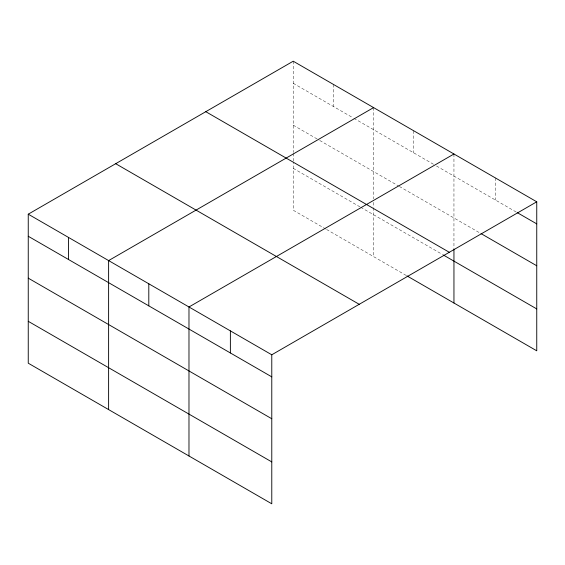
<?xml version="1.0" encoding="UTF-8"?>
<svg xmlns="http://www.w3.org/2000/svg" width="565" height="565" viewBox="0 0 565 565"><rect width="100%" height="100%" fill="white"/><g stroke="black" fill="none" stroke-linecap="round" stroke-linejoin="round"><path stroke-width="0.42" stroke-dasharray="2.83 2.12" d="M293.221 83.281L353.118 117.866M353.874 118.304L433.482 164.26M436.512 166.011L516.424 212.15M293.221 125.169L318.999 140.056M319.755 140.494L398.608 186.012M399.363 186.45L480.292 233.176M293.221 168.328L359.94 206.847M360.696 207.284L442.579 254.561M325.821 229.037L293.221 210.215L293.221 162.162M326.577 229.475L406.186 275.438M495.35 177.904L495.35 199.982M453.949 154.005L453.949 248.791M413.771 130.805L413.771 152.882M373.585 107.604L373.585 198.873M373.585 202.397L373.585 206.797M373.585 207.68L373.585 256.616M333.399 84.404L333.399 106.481M293.221 61.204L293.221 152.472M293.221 153.355L293.221 161.279"/><path stroke-width="0.85" d="M536.75 201.804L293.221 61.204L28.25 214.184L28.25 363.196L271.779 503.796L271.779 354.785L536.75 201.804L536.75 350.816L406.941 275.875M373.585 107.604L108.614 260.585L108.614 409.59M453.949 154.005L188.978 306.979L188.978 455.99M517.18 212.588L536.75 223.881M481.048 233.613L536.75 265.769M205.78 111.686L449.309 252.287M443.334 254.999L536.75 308.928M115.691 163.702L359.22 304.302M28.25 214.184L271.779 354.785M28.25 236.262L271.779 376.862M28.25 278.149L271.779 418.75M28.25 321.308L271.779 461.909M453.949 249.673L453.949 303.01M230.379 330.885L230.379 352.963M148.8 283.785L148.8 305.863M68.436 237.385L68.436 259.462"/></g></svg>
